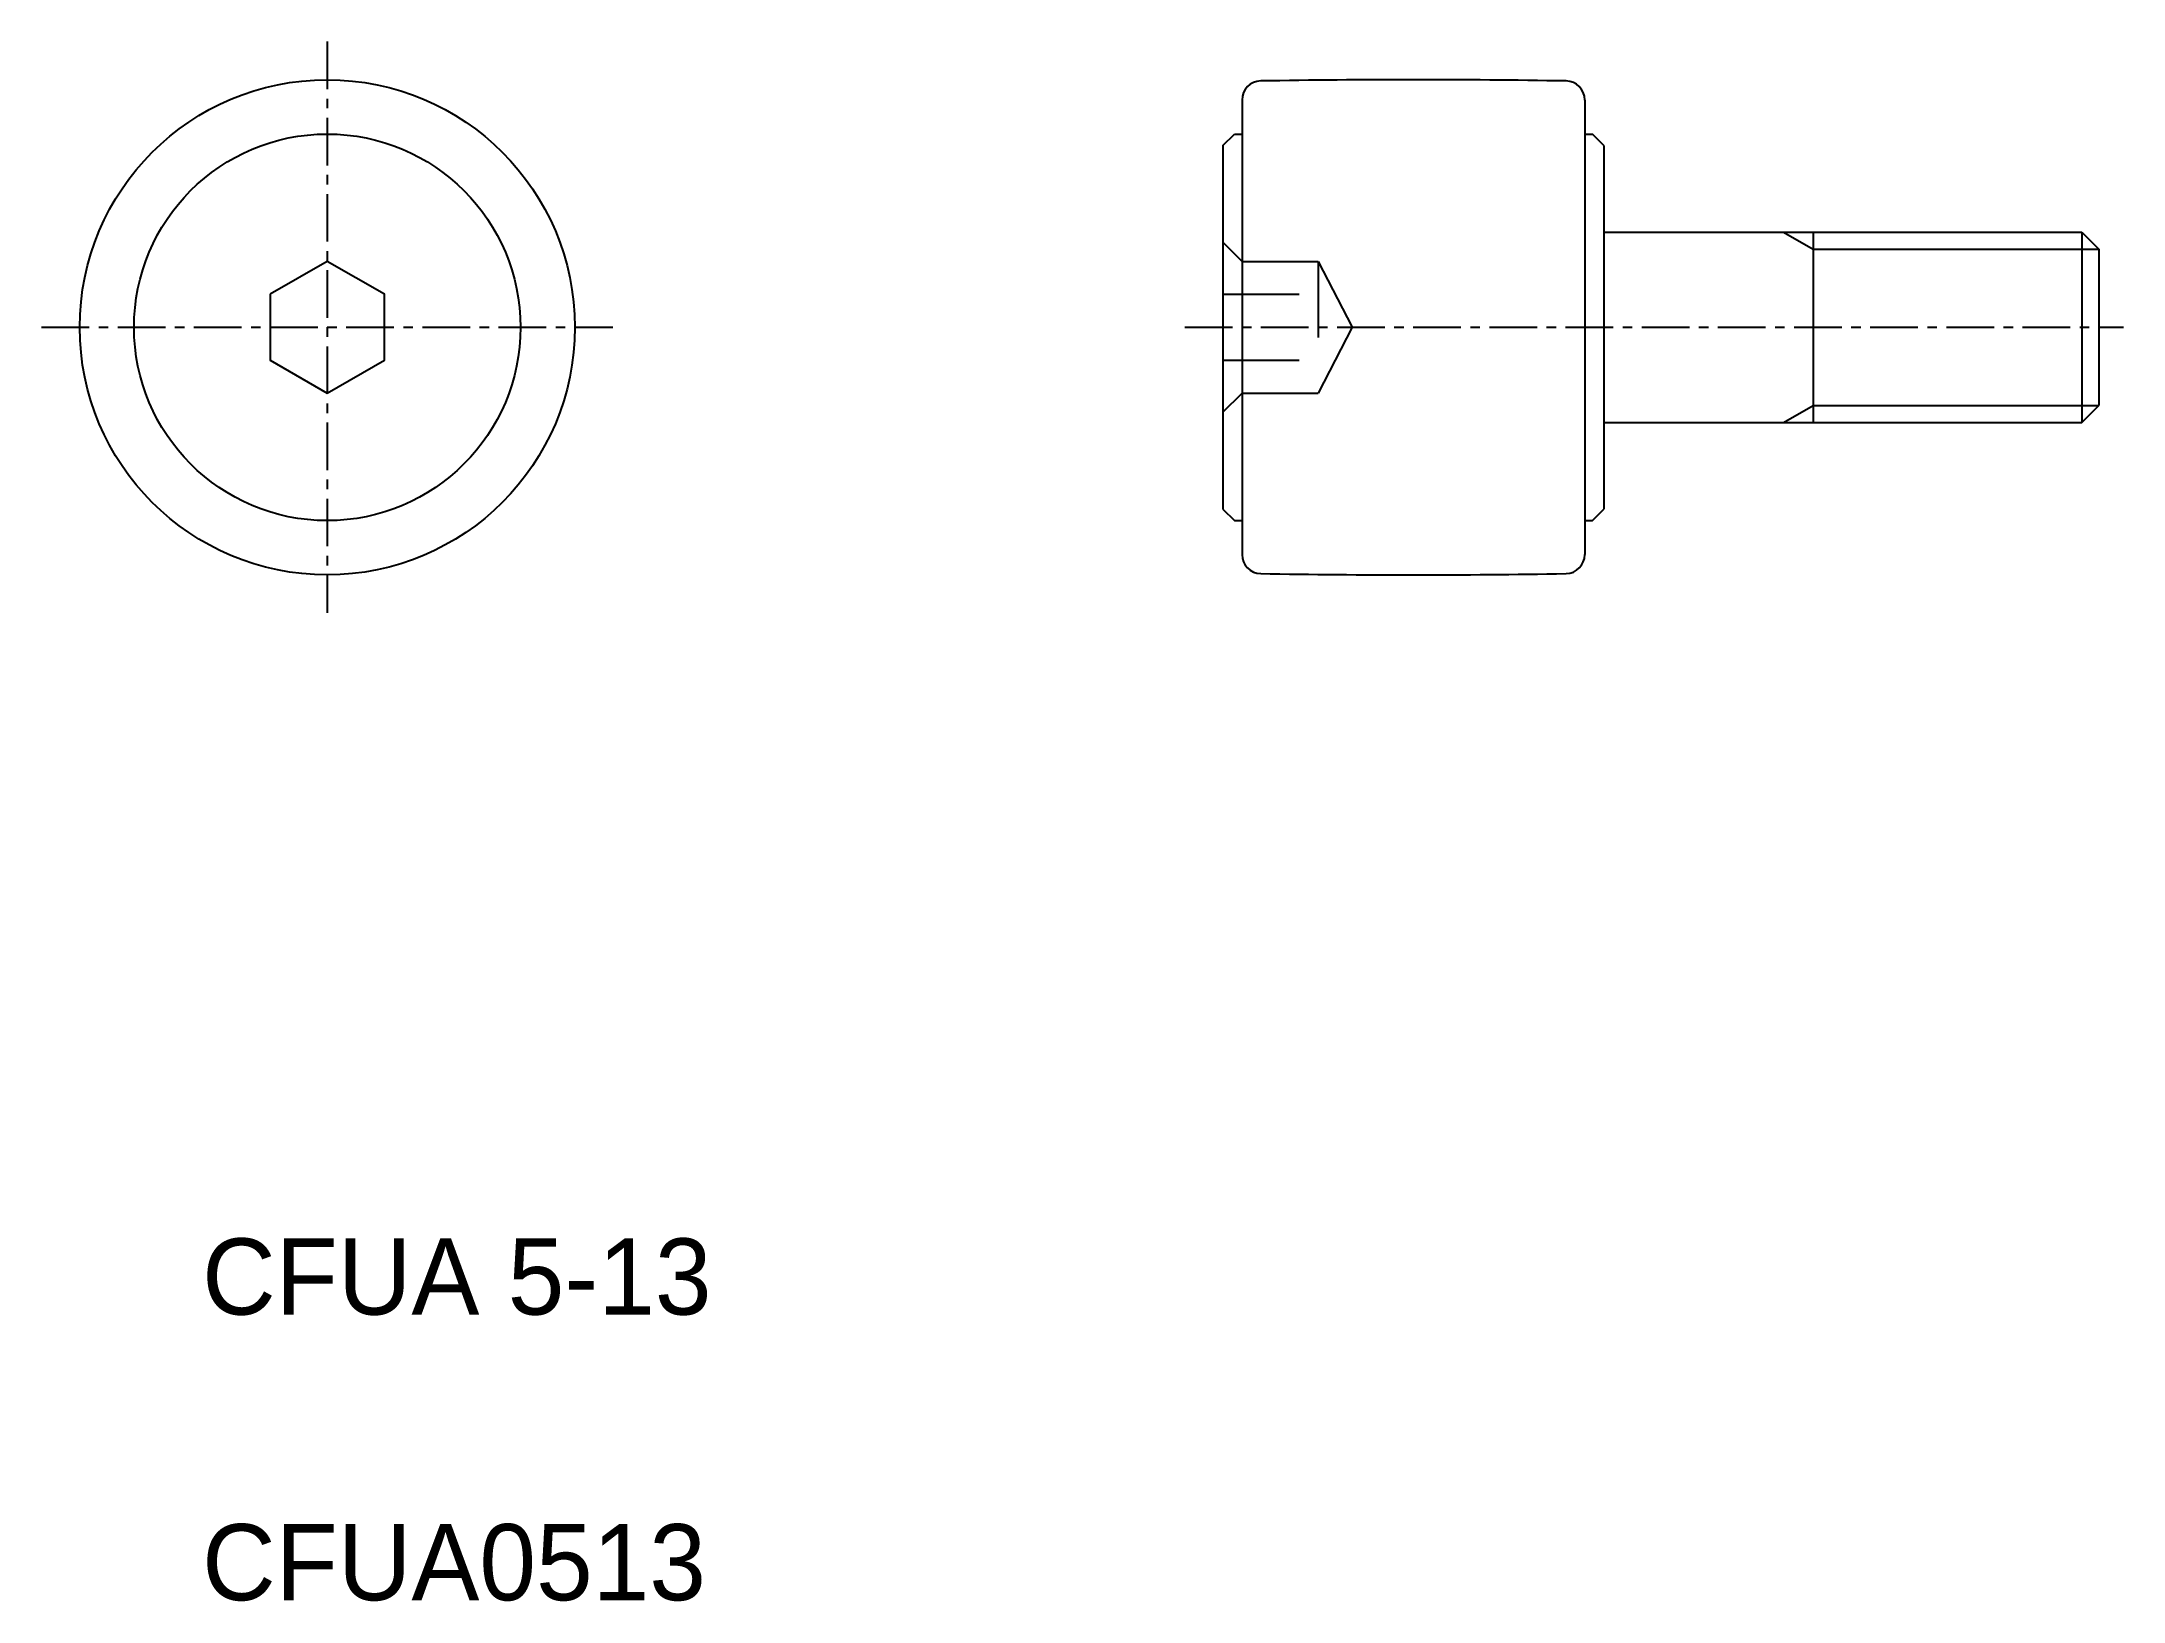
# Model space of a CAD drawing. Extents: x 153.2 to 207.8, y 100.9 to 141.9.
import ezdxf

# ---------------------------------------------------------------- set-up
doc = ezdxf.new("R2010")
doc.units = 0
doc.linetypes.add('CENTER', pattern=[2, 1.25, -0.25, 0.25, -0.25])
doc.linetypes.add('DASHED', pattern=[3.5, 2, -1.5])
doc.layers.get('0').update_dxf_attribs({"linetype": 'CONTINUOUS'})
doc.layers.add('CENTER', color=1, linetype='CENTER')

msp = doc.modelspace()

# ---------------------------------------------------------------- linework, layer by layer
for p, q in [((184.671, 140.345), (184.671, 128.409)), ((193.671, 140.345), (193.671, 128.409)), ((184.171, 139.152), (184.471, 139.452)), ((184.471, 139.452), (184.671, 139.452)), ((193.671, 139.452), (193.871, 139.452)), ((194.171, 139.152), (193.871, 139.452)), ((184.171, 139.152), (184.171, 129.602)), ((194.171, 139.152), (194.171, 129.602)), ((194.171, 136.877), (206.721, 136.877)), ((197.309, 136.877), (197.309, 136.877)), ((199.671, 136.877), (199.671, 131.877)), ((200.446, 136.877), (200.447, 136.877)), ((206.721, 136.877), (207.171, 136.427)), ((206.721, 136.877), (206.721, 131.877)), ((207.171, 136.427), (207.171, 132.327)), ((206.721, 131.877), (207.171, 132.327)), ((194.171, 131.877), (206.721, 131.877)), ((184.171, 129.602), (184.471, 129.302)), ((193.871, 129.302), (194.171, 129.602)), ((184.471, 129.302), (184.671, 129.302)), ((193.671, 129.302), (193.871, 129.302))]:
    msp.add_line(p, q)
at = {"color": 3}
for p, q in [((198.892, 136.877), (199.671, 136.427)), ((199.671, 136.427), (207.171, 136.427)), ((198.892, 131.877), (199.671, 132.327)), ((199.671, 132.327), (207.171, 132.327))]:
    msp.add_line(p, q, dxfattribs=at)
at = {"color": 3, "linetype": 'DASHED'}
for p, q in [((184.171, 136.609), (184.671, 136.109)), ((184.671, 136.109), (186.671, 136.109)), ((186.671, 136.109), (187.566, 134.377)), ((186.671, 136.109), (186.671, 132.645)), ((184.171, 135.243), (186.671, 135.243)), ((187.566, 134.377), (186.671, 132.645)), ((184.171, 133.511), (186.671, 133.511)), ((184.171, 132.145), (184.671, 132.645)), ((184.671, 132.645), (186.671, 132.645))]:
    msp.add_line(p, q, dxfattribs=at)
msp.add_lwpolyline([(159.152, 135.243), (159.152, 133.511), (160.652, 132.645), (162.152, 133.511), (162.152, 135.243), (160.652, 136.109)], close=True)
for radius in [6.5, 5.075]:
    msp.add_circle((160.652, 134.377), radius)
for centre, radius, start, end in [((185.171, 140.345), 0.5, 90.9186, 180), ((189.171, -109.123), 250, 89.08139, 90.91861), ((193.171, 140.345), 0.5, 0, 89.0814), ((185.171, 128.409), 0.5, 180, 269.0814), ((189.171, 377.877), 250, 269.08139, 270.91861), ((193.171, 128.409), 0.5, 270.9186, 0)]:
    msp.add_arc(centre, radius, start, end)
at = {"layer": 'CENTER', "color": 1, "linetype": 'CENTER'}
for p, q in [((160.652, 141.877), (160.652, 126.877)), ((153.152, 134.377), (168.152, 134.377)), ((183.169, 134.377), (207.814, 134.377))]:
    msp.add_line(p, q, dxfattribs=at)

# ---------------------------------------------------------------- texts
for s, p in [('CFUA 5-13', (157.366, 108.455)), ('CFUA0513', (157.366, 100.955))]:
    msp.add_text(s, height=2).set_placement(p)

doc.saveas('drawing.dxf')
